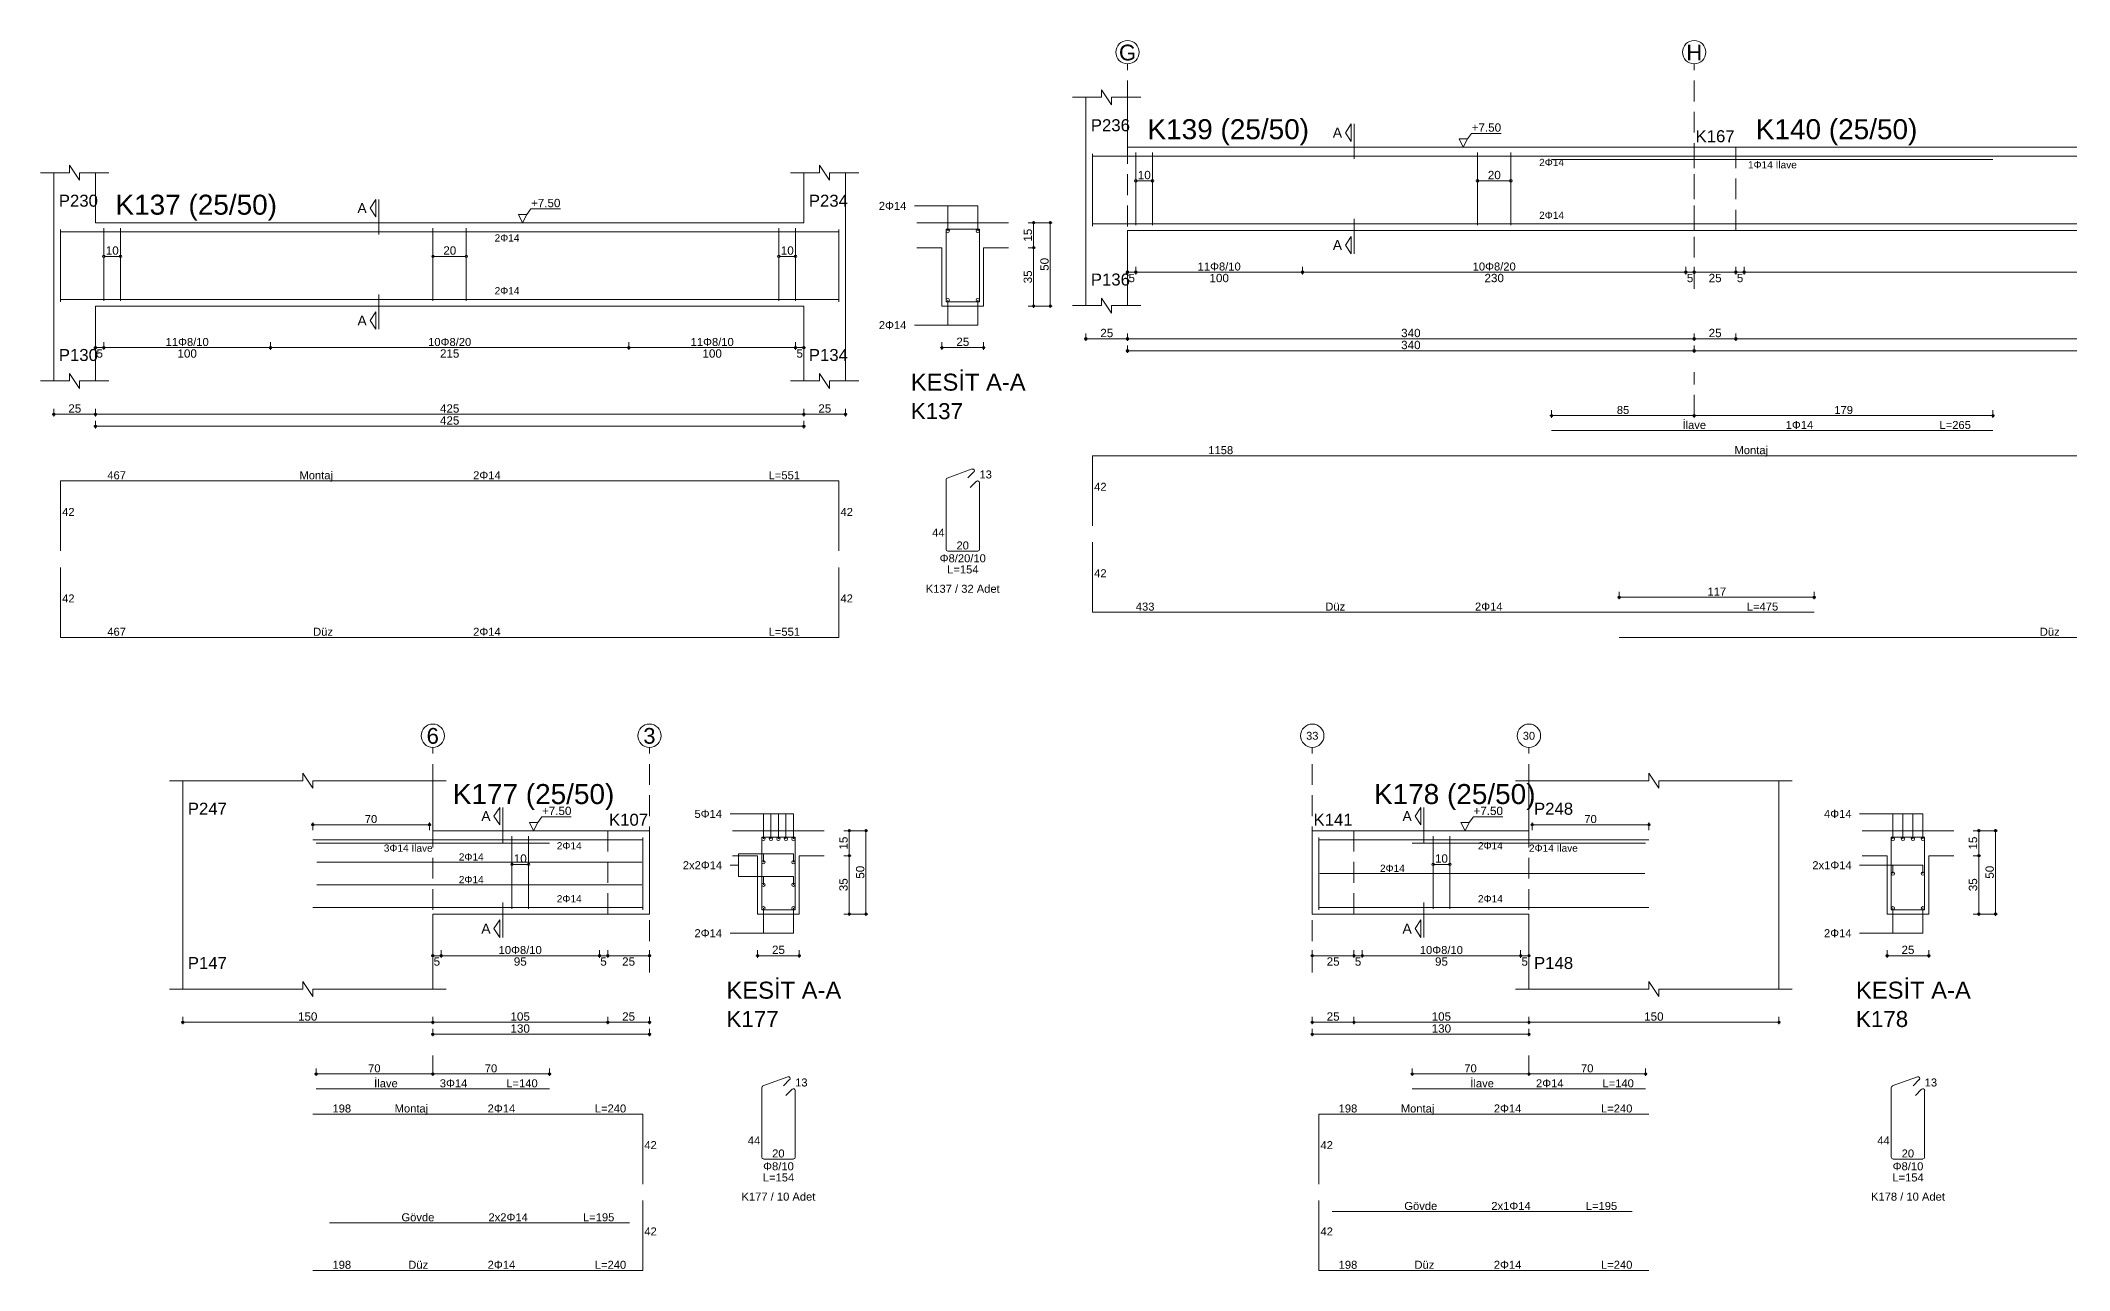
# Model space of a CAD drawing. Header units: millimetres. Extents: x 23801 to 80069, y 9628 to 14137.
# Drawn here: x 47790 to 49616, y 10797 to 11904 of the extents above; entities that cross this region are included whole.
import ezdxf

# ---------------------------------------------------------------- set-up
doc = ezdxf.new("R2010")
doc.units = ezdxf.units.MM
doc.linetypes.add('DASHDOT2', pattern=[12.7, 6.35, -3.175, 0, -3.175])
doc.linetypes.add('DASHED4', pattern=[18.75, 12.5, -6.25])
doc.layers.add('aks', color=251, linetype='DASHDOT2', lineweight=35)
for name, color, linetype in [('Donatı Topl. Uzun. Yazısı', 7, 'Continuous'), ('Donatı Uz. Yazısı', 7, 'Continuous'), ('Donatı Yazısı', 7, 'Continuous'), ('Donatı Çizgisi', 7, 'Continuous'), ('Kiriş', 7, 'Continuous'), ('Standart', 7, 'Continuous'), ('Ölçülendirme', 7, 'Continuous')]:
    doc.layers.add(name, color=color, linetype=linetype)
doc.styles.add('arial_1_18', font='arial.ttf', dxfattribs={"height": 0.2})

# ---------------------------------------------------------------- blocks, each defined once
blk = doc.blocks.new('IDE475Entity7407')
at = {"layer": 'Donatı Çizgisi', "color": 5, "linetype": 'Continuous', "lineweight": 5}
for points in [[(16754.1, 2039.3), (16754.1, 2082.7)], [(16780.1, 2039.9), (16780.1, 2083.5)], [(16790.1, 2039.9), (16790.1, 2083.5)], [(16977.6, 2039.9), (16977.6, 2083.5)], [(16997.6, 2039.9), (16997.6, 2083.5)], [(17185.1, 2039.9), (17185.1, 2083.5)], [(17195.1, 2039.9), (17195.1, 2083.5)], [(17221.1, 2039.3), (17221.1, 2082.7)], [(17285.5, 2039.2), (17285.5, 2082.8)], [(17285.5, 2082.8), (17305.5, 2082.8)], [(17305.5, 2039.2), (17305.5, 2082.8)], [(16754.1, 2081.3), (17221.1, 2081.3)], [(16754.1, 2040.7), (17221.1, 2040.7)], [(17285.5, 2039.2), (17305.5, 2039.2)], [(17286.1, 1933.4), (17301.2, 1938.9)], [(17298.6, 1933.6), (17302.2, 1937.2)], [(16754.1, 1889.7), (16754.1, 1931.7)], [(16754.1, 1931.7), (17221.1, 1931.7)], [(17221.1, 1889.7), (17221.1, 1931.7)], [(17285.5, 1890.6), (17285.5, 1932.5)], [(17300, 1927.7), (17303.7, 1931.5)], [(17305.5, 1890.6), (17305.5, 1930.7)], [(17286.5, 1889.6), (17304.5, 1889.6)], [(16754.1, 1837.8), (16754.1, 1879.8)], [(17221.1, 1837.8), (17221.1, 1879.8)], [(16754.1, 1837.8), (17221.1, 1837.8)]]:
    blk.add_lwpolyline(points, dxfattribs=at)
for centre in [(17286.5, 2081.8), (17304.5, 2081.8), (17286.5, 2040.2), (17304.5, 2040.2)]:
    blk.add_circle(centre, 1, dxfattribs=at)
for centre, start, end in [((17301.5, 1937.9), 315, 110), ((17286.5, 1932.5), 110, 180), ((17304.5, 1930.7), 0, 135), ((17286.5, 1890.6), 180, 270), ((17304.5, 1890.6), 270, 0)]:
    blk.add_arc(centre, 1.02, start, end, dxfattribs=at)
at = {"layer": 'Kiriş', "color": 1, "linetype": 'Continuous', "lineweight": 5}
for points in [[(16759.6, 2116.7), (16759.6, 2121.2)], [(16765.6, 2112.2), (16759.6, 2121.2)], [(17209.6, 2116.7), (17209.6, 2121.2)], [(17215.6, 2112.2), (17209.6, 2121.2)], [(16742.1, 2116.7), (16759.6, 2116.7)], [(16750.1, 1991.7), (16750.1, 2116.7)], [(16765.6, 2112.2), (16765.6, 2116.7)], [(16765.6, 2116.7), (16783.1, 2116.7)], [(16775.1, 2086.7), (16775.1, 2116.7)], [(17192.1, 2116.7), (17209.6, 2116.7)], [(17200.1, 2086.7), (17200.1, 2116.7)], [(17215.6, 2116.7), (17233.1, 2116.7)], [(17215.6, 2112.2), (17215.6, 2116.7)], [(17225.1, 1991.7), (17225.1, 2116.7)], [(16775.1, 2086.7), (17200.1, 2086.7)], [(17268, 2086.7), (17323, 2086.7)], [(17268, 2071.7), (17283, 2071.7)], [(17283, 2036.7), (17283, 2071.7)], [(17308, 2071.7), (17323, 2071.7)], [(17308, 2036.7), (17308, 2071.7)], [(16775.1, 2036.7), (17200.1, 2036.7)], [(16775.1, 1991.7), (16775.1, 2036.7)], [(17200.1, 1991.7), (17200.1, 2036.7)], [(17283, 2036.7), (17308, 2036.7)], [(16742.1, 1991.7), (16759.6, 1991.7)], [(16765.6, 1987.2), (16759.6, 1996.2)], [(16759.6, 1991.7), (16759.6, 1996.2)], [(16765.6, 1991.7), (16783.1, 1991.7)], [(16765.6, 1987.2), (16765.6, 1991.7)], [(17192.1, 1991.7), (17209.6, 1991.7)], [(17215.6, 1987.2), (17209.6, 1996.2)], [(17209.6, 1991.7), (17209.6, 1996.2)], [(17215.6, 1991.7), (17233.1, 1991.7)], [(17215.6, 1987.2), (17215.6, 1991.7)]]:
    blk.add_lwpolyline(points, dxfattribs=at)
at = {"layer": 'Ölçülendirme', "color": 1, "linetype": 'Continuous', "lineweight": 5}
for points in [[(16939.9, 2095.4), (16943.4, 2100.7)], [(16943.4, 2090.2), (16939.9, 2095.4)], [(16943.4, 2090.2), (16943.4, 2100.7)], [(16945.1, 2079.7), (16945.1, 2100.7)], [(17033.9, 2091.7), (17036.4, 2095)], [(17036.4, 2095), (17054.1, 2095)], [(17266.5, 2096.8), (17304.5, 2096.8)], [(17286.5, 2081.8), (17286.5, 2096.8)], [(17304.5, 2081.8), (17304.5, 2096.8)], [(17031.4, 2086.7), (17028.9, 2091.7)], [(17028.9, 2091.7), (17033.9, 2091.7)], [(17033.9, 2091.7), (17031.4, 2086.7)], [(17031.4, 2086.7), (17031.4, 2086.7)], [(17334.7, 2086.7), (17349.2, 2086.7)], [(17338, 2035.7), (17338, 2087.7)], [(17348, 2035.7), (17348, 2087.7)], [(17334.7, 2071.7), (17339.2, 2071.7)], [(16780.1, 2066.5), (16790.1, 2066.5)], [(16977.6, 2066.5), (16997.6, 2066.5)], [(17185.1, 2066.5), (17195.1, 2066.5)], [(16939.9, 2027.9), (16943.4, 2033.2)], [(16943.4, 2022.7), (16943.4, 2033.2)], [(16945.1, 2022.7), (16945.1, 2043.7)], [(17286.5, 2025.2), (17286.5, 2040.2)], [(17304.5, 2025.2), (17304.5, 2040.2)], [(17334.7, 2036.7), (17349.2, 2036.7)], [(16943.4, 2022.7), (16939.9, 2027.9)], [(17266.5, 2025.2), (17304.5, 2025.2)], [(16774.1, 2011.7), (17201.1, 2011.7)], [(16775.1, 2010.4), (16775.1, 2014.9)], [(16780.1, 2010.4), (16780.1, 2014.9)], [(16880.1, 2010.4), (16880.1, 2014.9)], [(17095.1, 2010.4), (17095.1, 2014.9)], [(17195.1, 2010.4), (17195.1, 2014.9)], [(17200.1, 2010.4), (17200.1, 2014.9)], [(17282, 2011.7), (17309, 2011.7)], [(17283, 2010.4), (17283, 2014.9)], [(17308, 2010.4), (17308, 2014.9)], [(16750.1, 1970.4), (16750.1, 1974.9)], [(16775.1, 1970.4), (16775.1, 1974.9)], [(17200.1, 1970.4), (17200.1, 1974.9)], [(17225.1, 1970.4), (17225.1, 1974.9)], [(16749.1, 1971.7), (17226.1, 1971.7)], [(16774.1, 1964.5), (17201.1, 1964.5)], [(16775.1, 1963.2), (16775.1, 1967.7)], [(17200.1, 1963.2), (17200.1, 1967.7)]]:
    blk.add_lwpolyline(points, dxfattribs=at)
for centre in [(17338, 2086.7), (17348, 2086.7), (17338, 2071.7), (16780.1, 2066.5), (16790.1, 2066.5), (16977.6, 2066.5), (16997.6, 2066.5), (17185.1, 2066.5), (17195.1, 2066.5), (17338, 2036.7), (17348, 2036.7), (16775.1, 2011.7), (16780.1, 2011.7), (16780.1, 2011.7), (16880.1, 2011.7), (16880.1, 2011.7), (17095.1, 2011.7), (17095.1, 2011.7), (17195.1, 2011.7), (17195.1, 2011.7), (17200.1, 2011.7), (17283, 2011.7), (17308, 2011.7), (16750.1, 1971.7), (16775.1, 1971.7), (16775.1, 1971.7), (17200.1, 1971.7), (17200.1, 1971.7), (17225.1, 1971.7), (16775.1, 1964.5), (17200.1, 1964.5)]:
    blk.add_circle(centre, 0.75, dxfattribs=at)
at = {"layer": 'Donatı Topl. Uzun. Yazısı', "color": 1, "linetype": 'Continuous', "lineweight": 5, "style": 'arial_1_18'}
for s, p in [('L=551', (17179, 1932.7)), ('L=154', (17286.1, 1876.2)), ('L=551', (17179, 1838.8))]:
    blk.add_text(s, height=4.8, dxfattribs=at).set_placement(p)
at = {"layer": 'Donatı Uz. Yazısı', "color": 1, "linetype": 'Continuous', "lineweight": 5, "style": 'arial_1_18'}
for s, p in [('467', (16782.2, 1932.7)), ('13', (17305.5, 1933.2)), ('42', (16755.1, 1910.7)), ('42', (17222.1, 1910.7)), ('44', (17277.1, 1898.3)), ('20', (17291.7, 1890.6)), ('42', (16755.1, 1858.8)), ('42', (17222.1, 1858.8)), ('467', (16782.2, 1838.8))]:
    blk.add_text(s, height=4.8, dxfattribs=at).set_placement(p)
at = {"layer": 'Donatı Yazısı', "color": 5, "linetype": 'Continuous', "lineweight": 5, "style": 'arial_1_18'}
for s, p in [('2Φ14', (17245.1, 2094.4)), ('2Φ14', (17245.1, 2022.8)), ('2Φ14', (17001.7, 1932.7)), ('Φ8/20/10', (17281.6, 1882.9)), ('K137 / 32 Adet', (17273.3, 1864.6)), ('2Φ14', (17001.7, 1838.8))]:
    blk.add_text(s, height=4.8, dxfattribs=at).set_placement(p)
for p in [(17014.6, 2075.4), (17014.6, 2043.7)]:
    blk.add_text('2Φ14', height=4.32, rotation=360, dxfattribs=at).set_placement(p)
at = {"layer": 'Donatı Yazısı', "color": 1, "linetype": 'Continuous', "lineweight": 5, "style": 'arial_1_18'}
for s, p in [('Montaj', (16897.5, 1932.7)), ('Düz', (16905.7, 1838.8))]:
    blk.add_text(s, height=4.8, dxfattribs=at).set_placement(p)
at = {"layer": 'Kiriş', "color": 1, "linetype": 'Continuous', "lineweight": 5, "style": 'arial_1_18'}
for s, height, p in [('P230', 7.2, (16753.1, 2096.3)), ('K137 (25/50)', 12, (16787.1, 2091.5)), ('P234', 7.2, (17203.1, 2096.3)), ('P130', 7.2, (16753.1, 2003.7)), ('P134', 7.2, (17203.1, 2003.7)), ('KESİT A-A', 10.2, (17264.3, 1985.9)), ('K137', 9.6, (17264.3, 1968.8))]:
    blk.add_text(s, height=height, dxfattribs=at).set_placement(p)
at = {"layer": 'Ölçülendirme', "color": 1, "linetype": 'Continuous', "lineweight": 5, "style": 'arial_1_18'}
for s, height, p in [('A', 5.95, (16932.3, 2092.5)), ('+7.50', 5, (17036.4, 2096)), ('A', 5.95, (16932.3, 2025)), ('5', 5, (16775.7, 2005.7)), ('100', 5, (16824.3, 2005.7)), ('215', 5, (16981.8, 2005.7)), ('100', 5, (17139.3, 2005.7)), ('5', 5, (17195.7, 2005.7)), ('25', 5, (17291.6, 2012.7)), ('25', 5, (16758.8, 1972.7)), ('425', 5, (16981.8, 1972.7)), ('25', 5, (17208.8, 1972.7)), ('425', 5, (16981.8, 1965.5))]:
    blk.add_text(s, height=height, dxfattribs=at).set_placement(p)
for s, rotation, p in [('15', 90, (17337, 2075.3)), ('10', 360, (16781.3, 2067.5)), ('20', 360, (16983.8, 2067.5)), ('10', 360, (17186.3, 2067.5)), ('35', 90, (17337, 2050.3)), ('50', 90, (17347, 2057.8))]:
    blk.add_text(s, height=5, rotation=rotation, dxfattribs=at).set_placement(p)
at = {"layer": 'Ölçülendirme', "color": 5, "linetype": 'Continuous', "lineweight": 5, "style": 'arial_1_18'}
for s, p in [('11Φ8/10', (16817.2, 2012.7)), ('10Φ8/20', (16974.7, 2012.7)), ('11Φ8/10', (17132.2, 2012.7))]:
    blk.add_text(s, height=4.8, dxfattribs=at).set_placement(p)
blk = doc.blocks.new('IDE475Entity7408')
at = {"layer": 'aks', "color": 30, "linetype": 'DASHED4', "lineweight": 5}
for points in [[(17394.3, 2047), (17394.3, 2182)], [(17734.3, 2047), (17734.3, 2182)], [(17734.3, 1970.9), (17734.3, 1997)]]:
    blk.add_lwpolyline(points, dxfattribs=at)
at = {"layer": 'aks', "color": 1, "linetype": 'Continuous', "lineweight": 5}
for centre in [(17394.3, 2189), (17734.3, 2189)]:
    blk.add_circle(centre, 7, dxfattribs=at)
at = {"layer": 'Donatı Çizgisi', "color": 5, "linetype": 'Continuous', "lineweight": 5}
for points in [[(17373.3, 2084.6), (17373.3, 2128)], [(17373.3, 2126.6), (19190.3, 2126.6)], [(17399.3, 2085.2), (17399.3, 2128.8)], [(17409.3, 2085.2), (17409.3, 2128.8)], [(17604.3, 2085.2), (17604.3, 2128.8)], [(17624.3, 2085.2), (17624.3, 2128.8)], [(17648.8, 2124.6), (17913.6, 2124.6)], [(17373.3, 2086), (19190.3, 2086)], [(17648.8, 1961.9), (17913.6, 1961.9)], [(17373.3, 1904.8), (17373.3, 1946.8)], [(17373.3, 1946.8), (18531.3, 1946.8)], [(17373.3, 1852.9), (17373.3, 1894.9)], [(17373.3, 1852.9), (17806.3, 1852.9)], [(17689.3, 1837.8), (18444.3, 1837.8)]]:
    blk.add_lwpolyline(points, dxfattribs=at)
at = {"layer": 'Kiriş', "color": 1, "linetype": 'Continuous', "lineweight": 5}
for points in [[(17361.3, 2162), (17378.8, 2162)], [(17369.3, 2037), (17369.3, 2162)], [(17378.8, 2162), (17378.8, 2166.5)], [(17384.8, 2157.5), (17378.8, 2166.5)], [(17384.8, 2157.5), (17384.8, 2162)], [(17384.8, 2162), (17402.3, 2162)], [(17394.3, 2132), (17394.3, 2162)], [(17394.3, 2132), (19194.3, 2132)], [(17394.3, 2082), (19194.3, 2082)], [(17394.3, 2037), (17394.3, 2082)], [(17361.3, 2037), (17378.8, 2037)], [(17384.8, 2032.5), (17378.8, 2041.5)], [(17378.8, 2037), (17378.8, 2041.5)], [(17384.8, 2037), (17402.3, 2037)], [(17384.8, 2032.5), (17384.8, 2037)]]:
    blk.add_lwpolyline(points, dxfattribs=at)
at = {"layer": 'Kiriş', "color": 1, "linetype": 'DASHED4', "lineweight": 5}
for points in [[(17734.3, 2082), (17734.3, 2132)], [(17759.3, 2082), (17759.3, 2132)]]:
    blk.add_lwpolyline(points, dxfattribs=at)
at = {"layer": 'Ölçülendirme', "color": 1, "linetype": 'Continuous', "lineweight": 5}
for points in [[(17525.1, 2140.7), (17528.6, 2146)], [(17528.6, 2135.5), (17528.6, 2146)], [(17530.3, 2125), (17530.3, 2146)], [(17528.6, 2135.5), (17525.1, 2140.7)], [(17595.8, 2132), (17593.3, 2137)], [(17593.3, 2137), (17598.3, 2137)], [(17598.3, 2137), (17595.8, 2132)], [(17595.8, 2132), (17595.8, 2132)], [(17598.3, 2137), (17600.8, 2140.3)], [(17600.8, 2140.3), (17618.5, 2140.3)], [(17399.3, 2111.8), (17409.3, 2111.8)], [(17604.3, 2111.8), (17624.3, 2111.8)], [(17530.3, 2068), (17530.3, 2089)], [(17525.1, 2073.2), (17528.6, 2078.5)], [(17528.6, 2068), (17525.1, 2073.2)], [(17528.6, 2068), (17528.6, 2078.5)], [(17394.3, 2055.7), (17394.3, 2060.2)], [(17399.3, 2055.7), (17399.3, 2060.2)], [(17499.3, 2055.7), (17499.3, 2060.2)], [(17729.3, 2055.7), (17729.3, 2060.2)], [(17734.3, 2055.7), (17734.3, 2060.2)], [(17759.3, 2055.7), (17759.3, 2060.2)], [(17764.3, 2055.7), (17764.3, 2060.2)], [(17393.3, 2057), (19195.3, 2057)], [(17368.3, 2017), (19195.3, 2017)], [(17369.3, 2015.7), (17369.3, 2020.2)], [(17393.3, 2009.8), (19195.3, 2009.8)], [(17394.3, 2015.7), (17394.3, 2020.2)], [(17394.3, 2008.5), (17394.3, 2013)], [(17734.3, 2015.7), (17734.3, 2020.2)], [(17734.3, 2008.5), (17734.3, 2013)], [(17759.3, 2015.7), (17759.3, 2020.2)], [(17648.8, 1969.6), (17648.8, 1974.1)], [(17734.3, 1969.6), (17734.3, 1974.1)], [(17734.3, 1969.6), (17734.3, 1974.1)], [(17913.6, 1969.6), (17913.6, 1974.1)], [(17647.8, 1970.9), (17735.3, 1970.9)], [(17733.3, 1970.9), (17914.6, 1970.9)], [(17689.3, 1860.7), (17689.3, 1865.2)], [(17806.3, 1860.7), (17806.3, 1865.2)], [(17688.3, 1861.9), (17807.3, 1861.9)]]:
    blk.add_lwpolyline(points, dxfattribs=at)
for centre in [(17399.3, 2111.8), (17409.3, 2111.8), (17604.3, 2111.8), (17624.3, 2111.8), (17394.3, 2057), (17399.3, 2057), (17399.3, 2057), (17499.3, 2057), (17499.3, 2057), (17729.3, 2057), (17729.3, 2057), (17734.3, 2057), (17734.3, 2057), (17759.3, 2057), (17759.3, 2057), (17764.3, 2057), (17764.3, 2057), (17369.3, 2017), (17394.3, 2017), (17394.3, 2017), (17394.3, 2009.8), (17734.3, 2017), (17734.3, 2017), (17734.3, 2009.8), (17734.3, 2009.8), (17759.3, 2017), (17759.3, 2017), (17648.8, 1970.9), (17734.3, 1970.9), (17734.3, 1970.9), (17913.6, 1970.9), (17689.3, 1861.9), (17806.3, 1861.9)]:
    blk.add_circle(centre, 0.75, dxfattribs=at)
at = {"layer": 'aks', "color": 1, "linetype": 'Continuous', "lineweight": 5, "style": 'arial_1_18'}
for s, p in [('G', (17389.2, 2184.1)), ('H', (17729.6, 2184.1))]:
    blk.add_text(s, height=9.45, dxfattribs=at).set_placement(p)
at = {"layer": 'Donatı Topl. Uzun. Yazısı', "color": 1, "linetype": 'Continuous', "lineweight": 5, "style": 'arial_1_18'}
for s, p in [('L=265', (17881.5, 1962.9)), ('L=475', (17765.9, 1853.9))]:
    blk.add_text(s, height=4.8, dxfattribs=at).set_placement(p)
at = {"layer": 'Donatı Uz. Yazısı', "color": 1, "linetype": 'Continuous', "lineweight": 5, "style": 'arial_1_18'}
for s, p in [('1158', (17442.8, 1947.8)), ('42', (17374.3, 1925.8)), ('42', (17374.3, 1873.9)), ('433', (17399.3, 1853.9))]:
    blk.add_text(s, height=4.8, dxfattribs=at).set_placement(p)
at = {"layer": 'Donatı Yazısı', "color": 5, "linetype": 'Continuous', "lineweight": 5, "style": 'arial_1_18'}
for p in [(17641.3, 2120.7), (17641.3, 2089)]:
    blk.add_text('2Φ14', height=4.32, rotation=360, dxfattribs=at).set_placement(p)
for s, height, p in [('1Φ14 İlave', 4.32, (17766.6, 2119.3)), ('1Φ14', 4.8, (17789.2, 1962.9)), ('2Φ14', 4.8, (17602.8, 1853.9))]:
    blk.add_text(s, height=height, dxfattribs=at).set_placement(p)
at = {"layer": 'Donatı Yazısı', "color": 1, "linetype": 'Continuous', "lineweight": 5, "style": 'arial_1_18'}
for s, p in [('İlave', (17727.3, 1962.9)), ('Montaj', (17758.5, 1947.8)), ('Düz', (17513, 1853.9)), ('Düz', (17941.7, 1838.8))]:
    blk.add_text(s, height=4.8, dxfattribs=at).set_placement(p)
at = {"layer": 'Kiriş', "color": 1, "linetype": 'Continuous', "lineweight": 5, "style": 'arial_1_18'}
for s, height, p in [('P236', 7.2, (17372.3, 2141.6)), ('K139 (25/50)', 12, (17406.3, 2136.8)), ('K140 (25/50)', 12, (17771.3, 2136.8)), ('K167', 7.2, (17735.1, 2135)), ('P136', 7.2, (17372.3, 2049))]:
    blk.add_text(s, height=height, dxfattribs=at).set_placement(p)
at = {"layer": 'Ölçülendirme', "color": 1, "linetype": 'Continuous', "lineweight": 5, "style": 'arial_1_18'}
for s, height, p in [('A', 5.95, (17517.5, 2137.8)), ('+7.50', 5, (17600.8, 2141.3)), ('A', 5.95, (17517.5, 2070.3)), ('5', 5, (17394.9, 2051)), ('100', 5, (17443.5, 2051)), ('230', 5, (17608.5, 2051)), ('5', 5, (17729.9, 2051)), ('25', 5, (17743, 2051)), ('5', 5, (17759.9, 2051)), ('25', 5, (17378, 2018)), ('340', 5, (17558.5, 2018)), ('25', 5, (17743, 2018)), ('340', 5, (17558.5, 2010.8))]:
    blk.add_text(s, height=height, dxfattribs=at).set_placement(p)
for s, p in [('10', (17400.5, 2112.8)), ('20', (17610.5, 2112.8))]:
    blk.add_text(s, height=5, rotation=360, dxfattribs=at).set_placement(p)
at = {"layer": 'Ölçülendirme', "color": 5, "linetype": 'Continuous', "lineweight": 5, "style": 'arial_1_18'}
for s, p in [('11Φ8/10', (17436.4, 2058)), ('10Φ8/20', (17601.4, 2058)), ('85', (17687.9, 1971.9)), ('179', (17818.4, 1971.9)), ('117', (17742.3, 1862.9))]:
    blk.add_text(s, height=4.8, dxfattribs=at).set_placement(p)
blk = doc.blocks.new('IDE475Entity7439')
at = {"layer": 'aks', "color": 30, "linetype": 'DASHED4', "lineweight": 5}
for points in [[(19426.5, 1648.6), (19426.5, 1783.6)], [(19556.5, 1648.6), (19556.5, 1783.6)], [(19426.5, 1587.6), (19426.5, 1598.6)]]:
    blk.add_lwpolyline(points, dxfattribs=at)
at = {"layer": 'aks', "color": 1, "linetype": 'Continuous', "lineweight": 5}
for centre in [(19426.5, 1790.6), (19556.5, 1790.6)]:
    blk.add_circle(centre, 7, dxfattribs=at)
at = {"layer": 'Donatı Çizgisi', "color": 5, "linetype": 'Continuous', "lineweight": 5}
for points in [[(19474, 1686.8), (19474, 1730.4)], [(19484, 1686.8), (19484, 1730.4)], [(19552.5, 1686.2), (19552.5, 1729.6)], [(19623.9, 1686.1), (19623.9, 1729.7)], [(19623.9, 1729.7), (19643.9, 1729.7)], [(19643.9, 1686.1), (19643.9, 1729.7)], [(19354.5, 1728.2), (19552.5, 1728.2)], [(19356.5, 1726.2), (19496.5, 1726.2)], [(19357, 1714.7), (19552, 1714.7)], [(19357, 1701.2), (19552, 1701.2)], [(19354.5, 1687.6), (19552.5, 1687.6)], [(19623.9, 1686.1), (19643.9, 1686.1)], [(19624.5, 1580.4), (19639.5, 1585.9)], [(19637, 1580.5), (19640.6, 1584.2)], [(19356.5, 1578.6), (19496.5, 1578.6)], [(19623.9, 1537.6), (19623.9, 1579.4)], [(19638.4, 1574.6), (19642.1, 1578.4)], [(19643.9, 1537.6), (19643.9, 1577.7)], [(19354.5, 1563.5), (19552.5, 1563.5)], [(19552.5, 1521.5), (19552.5, 1563.5)], [(19624.9, 1536.5), (19642.9, 1536.5)], [(19552.5, 1469.7), (19552.5, 1511.7)], [(19364.5, 1498.2), (19544.5, 1498.2)], [(19354.5, 1469.7), (19552.5, 1469.7)]]:
    blk.add_lwpolyline(points, dxfattribs=at)
for centre in [(19624.9, 1728.7), (19629.4, 1728.7), (19633.9, 1728.7), (19638.4, 1728.7), (19642.9, 1728.7), (19624.9, 1714.7), (19642.9, 1714.7), (19624.9, 1701.2), (19642.9, 1701.2), (19624.9, 1687.1), (19642.9, 1687.1)]:
    blk.add_circle(centre, 1, dxfattribs=at)
for centre, start, end in [((19639.9, 1584.9), 315, 110), ((19624.9, 1579.4), 110, 180), ((19642.9, 1577.7), 0, 135), ((19624.9, 1537.6), 180, 270), ((19642.9, 1537.6), 270, 0)]:
    blk.add_arc(centre, 1.02, start, end, dxfattribs=at)
at = {"layer": 'Kiriş', "color": 1, "linetype": 'Continuous', "lineweight": 5}
for points in [[(19348.5, 1763.6), (19348.5, 1768.1)], [(19354.5, 1759.1), (19348.5, 1768.1)], [(19268.5, 1763.6), (19348.5, 1763.6)], [(19276.5, 1638.6), (19276.5, 1763.6)], [(19354.5, 1759.1), (19354.5, 1763.6)], [(19354.5, 1763.6), (19434.5, 1763.6)], [(19426.5, 1733.6), (19426.5, 1763.6)], [(19426.5, 1733.6), (19556.5, 1733.6)], [(19556.5, 1683.6), (19556.5, 1733.6)], [(19606.4, 1733.6), (19661.4, 1733.6)], [(19606.4, 1718.6), (19621.4, 1718.6)], [(19621.4, 1683.6), (19621.4, 1718.6)], [(19646.4, 1718.6), (19661.4, 1718.6)], [(19646.4, 1683.6), (19646.4, 1718.6)], [(19426.5, 1683.6), (19556.5, 1683.6)], [(19426.5, 1638.6), (19426.5, 1683.6)], [(19621.4, 1683.6), (19646.4, 1683.6)], [(19268.5, 1638.6), (19348.5, 1638.6)], [(19354.5, 1634.1), (19348.5, 1643.1)], [(19348.5, 1638.6), (19348.5, 1643.1)], [(19354.5, 1638.6), (19434.5, 1638.6)], [(19354.5, 1634.1), (19354.5, 1638.6)]]:
    blk.add_lwpolyline(points, dxfattribs=at)
at = {"layer": 'Kiriş', "color": 1, "linetype": 'DASHED4', "lineweight": 5}
for points in [[(19531.5, 1683.6), (19531.5, 1733.6)], [(19556.5, 1683.6), (19556.5, 1733.6)]]:
    blk.add_lwpolyline(points, dxfattribs=at)
at = {"layer": 'Ölçülendirme', "color": 1, "linetype": 'Continuous', "lineweight": 5}
for points in [[(19463.2, 1742.4), (19466.7, 1747.6)], [(19466.7, 1737.1), (19463.2, 1742.4)], [(19466.7, 1737.1), (19466.7, 1747.6)], [(19468.5, 1726.6), (19468.5, 1747.6)], [(19489.5, 1738.6), (19492, 1742)], [(19492, 1742), (19509.6, 1742)], [(19604.9, 1743.7), (19642.9, 1743.7)], [(19624.9, 1728.7), (19624.9, 1743.7)], [(19629.4, 1728.7), (19629.4, 1743.7)], [(19633.9, 1728.7), (19633.9, 1743.7)], [(19638.4, 1728.7), (19638.4, 1743.7)], [(19642.9, 1728.7), (19642.9, 1743.7)], [(19353.5, 1737.2), (19425.5, 1737.2)], [(19354.5, 1734), (19354.5, 1738.5)], [(19424.5, 1734), (19424.5, 1738.5)], [(19487, 1733.6), (19484.5, 1738.6)], [(19484.5, 1738.6), (19489.5, 1738.6)], [(19489.5, 1738.6), (19487, 1733.6)], [(19487, 1733.6), (19487, 1733.6)], [(19673.1, 1733.6), (19687.6, 1733.6)], [(19676.4, 1682.6), (19676.4, 1734.6)], [(19686.4, 1682.6), (19686.4, 1734.6)], [(19609.9, 1719.7), (19642.9, 1719.7)], [(19609.9, 1706.2), (19609.9, 1719.7)], [(19624.9, 1714.7), (19624.9, 1719.7)], [(19642.9, 1714.7), (19642.9, 1719.7)], [(19673.1, 1718.6), (19677.6, 1718.6)], [(19474, 1713.4), (19484, 1713.4)], [(19604.9, 1712.9), (19609.9, 1712.9)], [(19609.9, 1706.2), (19642.9, 1706.2)], [(19624.9, 1701.2), (19624.9, 1706.2)], [(19642.9, 1701.2), (19642.9, 1706.2)], [(19463.2, 1674.9), (19466.7, 1680.1)], [(19466.7, 1669.6), (19466.7, 1680.1)], [(19468.5, 1669.6), (19468.5, 1690.6)], [(19624.9, 1672.1), (19624.9, 1687.1)], [(19642.9, 1672.1), (19642.9, 1687.1)], [(19673.1, 1683.6), (19687.6, 1683.6)], [(19466.7, 1669.6), (19463.2, 1674.9)], [(19604.9, 1672.1), (19642.9, 1672.1)], [(19425.5, 1658.6), (19557.5, 1658.6)], [(19426.5, 1657.4), (19426.5, 1661.9)], [(19431.5, 1657.4), (19431.5, 1661.9)], [(19526.5, 1657.4), (19526.5, 1661.9)], [(19531.5, 1657.4), (19531.5, 1661.9)], [(19556.5, 1657.4), (19556.5, 1661.9)], [(19620.4, 1658.6), (19647.4, 1658.6)], [(19621.4, 1657.4), (19621.4, 1661.9)], [(19646.4, 1657.4), (19646.4, 1661.9)], [(19276.5, 1617.4), (19276.5, 1621.9)], [(19426.5, 1617.4), (19426.5, 1621.9)], [(19531.5, 1617.4), (19531.5, 1621.9)], [(19556.5, 1617.4), (19556.5, 1621.9)], [(19275.5, 1618.6), (19557.5, 1618.6)], [(19425.5, 1611.4), (19557.5, 1611.4)], [(19426.5, 1610.2), (19426.5, 1614.7)], [(19556.5, 1610.2), (19556.5, 1614.7)], [(19355.5, 1587.6), (19427.5, 1587.6)], [(19356.5, 1586.4), (19356.5, 1590.9)], [(19425.5, 1587.6), (19497.5, 1587.6)], [(19426.5, 1586.4), (19426.5, 1590.9)], [(19426.5, 1586.4), (19426.5, 1590.9)], [(19496.5, 1586.4), (19496.5, 1590.9)]]:
    blk.add_lwpolyline(points, dxfattribs=at)
for centre in [(19354.5, 1737.2), (19424.5, 1737.2), (19676.4, 1733.6), (19686.4, 1733.6), (19676.4, 1718.6), (19474, 1713.4), (19484, 1713.4), (19676.4, 1683.6), (19686.4, 1683.6), (19426.5, 1658.6), (19431.5, 1658.6), (19431.5, 1658.6), (19526.5, 1658.6), (19526.5, 1658.6), (19531.5, 1658.6), (19531.5, 1658.6), (19556.5, 1658.6), (19621.4, 1658.6), (19646.4, 1658.6), (19276.5, 1618.6), (19426.5, 1618.6), (19426.5, 1618.6), (19531.5, 1618.6), (19531.5, 1618.6), (19556.5, 1618.6), (19426.5, 1611.4), (19556.5, 1611.4), (19356.5, 1587.6), (19426.5, 1587.6), (19426.5, 1587.6), (19496.5, 1587.6)]:
    blk.add_circle(centre, 0.75, dxfattribs=at)
at = {"layer": 'aks', "color": 1, "linetype": 'Continuous', "lineweight": 5, "style": 'arial_1_18'}
for s, p in [('6', (19422.8, 1785.8)), ('3', (19552.8, 1785.8))]:
    blk.add_text(s, height=9.45, dxfattribs=at).set_placement(p)
at = {"layer": 'Donatı Topl. Uzun. Yazısı', "color": 1, "linetype": 'Continuous', "lineweight": 5, "style": 'arial_1_18'}
for s, p in [('L=140', (19470.6, 1579.6)), ('L=240', (19523.7, 1564.5)), ('L=154', (19624.5, 1523.1)), ('L=195', (19516.6, 1499.2)), ('L=240', (19523.7, 1470.7))]:
    blk.add_text(s, height=4.8, dxfattribs=at).set_placement(p)
at = {"layer": 'Donatı Uz. Yazısı', "color": 1, "linetype": 'Continuous', "lineweight": 5, "style": 'arial_1_18'}
for s, p in [('13', (19643.9, 1580.1)), ('198', (19366.3, 1564.5)), ('42', (19553.4, 1542.5)), ('44', (19615.5, 1545.3)), ('20', (19630.1, 1537.5)), ('42', (19553.4, 1490.7)), ('198', (19366.3, 1470.7))]:
    blk.add_text(s, height=4.8, dxfattribs=at).set_placement(p)
at = {"layer": 'Donatı Yazısı', "color": 5, "linetype": 'Continuous', "lineweight": 5, "style": 'arial_1_18'}
for s, height, p in [('5Φ14', 4.8, (19583.5, 1741.3)), ('3Φ14 İlave', 4.32, (19397.1, 1721)), ('2x2Φ14', 4.8, (19576.5, 1710.5)), ('2Φ14', 4.8, (19583.5, 1669.7)), ('3Φ14', 4.8, (19430.7, 1579.6)), ('2Φ14', 4.8, (19459.4, 1564.5)), ('Φ8/10', 4.8, (19624.7, 1529.8)), ('K177 / 10 Adet', 4.8, (19611.7, 1511.6)), ('2x2Φ14', 4.8, (19459.9, 1499.2)), ('2Φ14', 4.8, (19459.4, 1470.7))]:
    blk.add_text(s, height=height, dxfattribs=at).set_placement(p)
for p in [(19442.1, 1715.7), (19500.9, 1722.4), (19442.1, 1702.1), (19500.9, 1690.6)]:
    blk.add_text('2Φ14', height=4.32, rotation=360, dxfattribs=at).set_placement(p)
at = {"layer": 'Donatı Yazısı', "color": 1, "linetype": 'Continuous', "lineweight": 5, "style": 'arial_1_18'}
for s, p in [('İlave', (19391.3, 1579.6)), ('Montaj', (19403.6, 1564.5)), ('Gövde', (19407.7, 1499.2)), ('Düz', (19411.8, 1470.7))]:
    blk.add_text(s, height=4.8, dxfattribs=at).set_placement(p)
at = {"layer": 'Kiriş', "color": 1, "linetype": 'Continuous', "lineweight": 5, "style": 'arial_1_18'}
for s, height, p in [('K177 (25/50)', 12, (19438.5, 1749.6)), ('P247', 7.2, (19279.5, 1743.2)), ('K107', 7.2, (19532.2, 1736.6)), ('P147', 7.2, (19279.5, 1650.6)), ('KESİT A-A', 10.2, (19602.7, 1632.8)), ('K177', 9.6, (19602.7, 1615.8))]:
    blk.add_text(s, height=height, dxfattribs=at).set_placement(p)
at = {"layer": 'Ölçülendirme', "color": 1, "linetype": 'Continuous', "lineweight": 5, "style": 'arial_1_18'}
for s, height, p in [('70', 4.8, (19385.7, 1738.2)), ('A', 5.95, (19455.6, 1739.4)), ('+7.50', 5, (19492, 1743)), ('A', 5.95, (19455.6, 1671.9)), ('5', 5, (19427, 1652.6)), ('95', 5, (19475.1, 1652.6)), ('5', 5, (19527, 1652.6)), ('25', 5, (19540.1, 1652.6)), ('25', 5, (19630, 1659.6)), ('150', 5, (19345.6, 1619.6)), ('105', 5, (19473.1, 1619.6)), ('25', 5, (19540.1, 1619.6)), ('130', 5, (19473.1, 1612.4))]:
    blk.add_text(s, height=height, dxfattribs=at).set_placement(p)
for s, rotation, p in [('15', 90, (19675.4, 1722.3)), ('10', 360, (19475.1, 1714.4)), ('35', 90, (19675.4, 1697.3)), ('50', 90, (19685.4, 1704.8))]:
    blk.add_text(s, height=5, rotation=rotation, dxfattribs=at).set_placement(p)
at = {"layer": 'Ölçülendirme', "color": 5, "linetype": 'Continuous', "lineweight": 5, "style": 'arial_1_18'}
for s, p in [('10Φ8/10', (19466, 1659.6)), ('70', (19387.7, 1588.6)), ('70', (19457.7, 1588.6))]:
    blk.add_text(s, height=4.8, dxfattribs=at).set_placement(p)
blk = doc.blocks.new('IDE475Entity7440')
at = {"layer": 'aks', "color": 30, "linetype": 'DASHED4', "lineweight": 5}
for points in [[(19954.2, 1648.6), (19954.2, 1783.6)], [(20084.2, 1648.6), (20084.2, 1783.6)], [(20084.2, 1587.6), (20084.2, 1598.6)]]:
    blk.add_lwpolyline(points, dxfattribs=at)
at = {"layer": 'aks', "color": 1, "linetype": 'Continuous', "lineweight": 5}
for centre in [(19954.2, 1790.6), (20084.2, 1790.6)]:
    blk.add_circle(centre, 7, dxfattribs=at)
at = {"layer": 'Donatı Çizgisi', "color": 5, "linetype": 'Continuous', "lineweight": 5}
for points in [[(19958.2, 1686.2), (19958.2, 1729.6)], [(20026.7, 1686.8), (20026.7, 1730.4)], [(20036.7, 1686.8), (20036.7, 1730.4)], [(20301.6, 1686.1), (20301.6, 1729.7)], [(20301.6, 1729.7), (20321.6, 1729.7)], [(20321.6, 1686.1), (20321.6, 1729.7)], [(19958.2, 1728.2), (20156.2, 1728.2)], [(20014.2, 1726.2), (20154.2, 1726.2)], [(19958.7, 1707.9), (20153.7, 1707.9)], [(19958.2, 1687.6), (20156.2, 1687.6)], [(20301.6, 1686.1), (20321.6, 1686.1)], [(20302.2, 1580.4), (20317.3, 1585.9)], [(20314.7, 1580.5), (20318.3, 1584.2)], [(20014.2, 1578.6), (20154.2, 1578.6)], [(20301.6, 1537.6), (20301.6, 1579.4)], [(20316.1, 1574.6), (20319.8, 1578.4)], [(20321.6, 1537.6), (20321.6, 1577.7)], [(19958.2, 1521.5), (19958.2, 1563.5)], [(19958.2, 1563.5), (20156.2, 1563.5)], [(20302.6, 1536.5), (20320.6, 1536.5)], [(19958.2, 1469.7), (19958.2, 1511.7)], [(19966.2, 1505), (20146.2, 1505)], [(19958.2, 1469.7), (20156.2, 1469.7)]]:
    blk.add_lwpolyline(points, dxfattribs=at)
for centre in [(20302.6, 1728.7), (20308.6, 1728.7), (20314.6, 1728.7), (20320.6, 1728.7), (20302.6, 1707.9), (20320.6, 1707.9), (20302.6, 1687.1), (20320.6, 1687.1)]:
    blk.add_circle(centre, 1, dxfattribs=at)
for centre, start, end in [((20317.6, 1584.9), 315, 110), ((20302.6, 1579.4), 110, 180), ((20320.6, 1577.7), 0, 135), ((20302.6, 1537.6), 180, 270), ((20320.6, 1537.6), 270, 0)]:
    blk.add_arc(centre, 1.02, start, end, dxfattribs=at)
at = {"layer": 'Kiriş', "color": 1, "linetype": 'Continuous', "lineweight": 5}
for points in [[(20156.2, 1763.6), (20156.2, 1768.1)], [(20162.2, 1759.1), (20156.2, 1768.1)], [(20076.2, 1763.6), (20156.2, 1763.6)], [(20084.2, 1733.6), (20084.2, 1763.6)], [(20162.2, 1759.1), (20162.2, 1763.6)], [(20162.2, 1763.6), (20242.2, 1763.6)], [(20234.2, 1638.6), (20234.2, 1763.6)], [(19954.2, 1683.6), (19954.2, 1733.6)], [(19954.2, 1733.6), (20084.2, 1733.6)], [(20284.1, 1733.6), (20339.1, 1733.6)], [(20284.1, 1718.6), (20299.1, 1718.6)], [(20299.1, 1683.6), (20299.1, 1718.6)], [(20324.1, 1718.6), (20339.1, 1718.6)], [(20324.1, 1683.6), (20324.1, 1718.6)], [(19954.2, 1683.6), (20084.2, 1683.6)], [(20084.2, 1638.6), (20084.2, 1683.6)], [(20299.1, 1683.6), (20324.1, 1683.6)], [(20076.2, 1638.6), (20156.2, 1638.6)], [(20162.2, 1634.1), (20156.2, 1643.1)], [(20156.2, 1638.6), (20156.2, 1643.1)], [(20162.2, 1638.6), (20242.2, 1638.6)], [(20162.2, 1634.1), (20162.2, 1638.6)]]:
    blk.add_lwpolyline(points, dxfattribs=at)
at = {"layer": 'Kiriş', "color": 1, "linetype": 'DASHED4', "lineweight": 5}
for points in [[(19954.2, 1683.6), (19954.2, 1733.6)], [(19979.2, 1683.6), (19979.2, 1733.6)]]:
    blk.add_lwpolyline(points, dxfattribs=at)
at = {"layer": 'Ölçülendirme', "color": 1, "linetype": 'Continuous', "lineweight": 5}
for points in [[(20015.9, 1742.4), (20019.4, 1747.6)], [(20019.4, 1737.1), (20015.9, 1742.4)], [(20019.4, 1737.1), (20019.4, 1747.6)], [(20021.2, 1726.6), (20021.2, 1747.6)], [(20048.4, 1738.6), (20050.9, 1742)], [(20050.9, 1742), (20068.6, 1742)], [(20282.6, 1743.7), (20320.6, 1743.7)], [(20302.6, 1728.7), (20302.6, 1743.7)], [(20308.6, 1728.7), (20308.6, 1743.7)], [(20314.6, 1728.7), (20314.6, 1743.7)], [(20320.6, 1728.7), (20320.6, 1743.7)], [(20045.9, 1733.6), (20043.4, 1738.6)], [(20043.4, 1738.6), (20048.4, 1738.6)], [(20048.4, 1738.6), (20045.9, 1733.6)], [(20045.9, 1733.6), (20045.9, 1733.6)], [(20085.2, 1737.2), (20157.2, 1737.2)], [(20086.2, 1734), (20086.2, 1738.5)], [(20156.2, 1734), (20156.2, 1738.5)], [(20350.8, 1733.6), (20365.3, 1733.6)], [(20354.1, 1682.6), (20354.1, 1734.6)], [(20364.1, 1682.6), (20364.1, 1734.6)], [(20350.8, 1718.6), (20355.3, 1718.6)], [(20026.7, 1713.4), (20036.7, 1713.4)], [(20282.6, 1712.9), (20320.6, 1712.9)], [(20302.6, 1707.9), (20302.6, 1712.9)], [(20320.6, 1707.9), (20320.6, 1712.9)], [(20015.9, 1674.9), (20019.4, 1680.1)], [(20019.4, 1669.6), (20019.4, 1680.1)], [(20021.2, 1669.6), (20021.2, 1690.6)], [(20302.6, 1672.1), (20302.6, 1687.1)], [(20320.6, 1672.1), (20320.6, 1687.1)], [(20350.8, 1683.6), (20365.3, 1683.6)], [(20019.4, 1669.6), (20015.9, 1674.9)], [(20282.6, 1672.1), (20320.6, 1672.1)], [(19953.2, 1658.6), (20085.2, 1658.6)], [(19954.2, 1657.4), (19954.2, 1661.9)], [(19979.2, 1657.4), (19979.2, 1661.9)], [(19984.2, 1657.4), (19984.2, 1661.9)], [(20079.2, 1657.4), (20079.2, 1661.9)], [(20084.2, 1657.4), (20084.2, 1661.9)], [(20298.1, 1658.6), (20325.1, 1658.6)], [(20299.1, 1657.4), (20299.1, 1661.9)], [(20324.1, 1657.4), (20324.1, 1661.9)], [(19954.2, 1617.4), (19954.2, 1621.9)], [(19979.2, 1617.4), (19979.2, 1621.9)], [(20084.2, 1617.4), (20084.2, 1621.9)], [(20234.2, 1617.4), (20234.2, 1621.9)], [(19953.2, 1618.6), (20235.2, 1618.6)], [(19953.2, 1611.4), (20085.2, 1611.4)], [(19954.2, 1610.2), (19954.2, 1614.7)], [(20084.2, 1610.2), (20084.2, 1614.7)], [(20013.2, 1587.6), (20085.2, 1587.6)], [(20014.2, 1586.4), (20014.2, 1590.9)], [(20083.2, 1587.6), (20155.2, 1587.6)], [(20084.2, 1586.4), (20084.2, 1590.9)], [(20084.2, 1586.4), (20084.2, 1590.9)], [(20154.2, 1586.4), (20154.2, 1590.9)]]:
    blk.add_lwpolyline(points, dxfattribs=at)
for centre in [(20086.2, 1737.2), (20156.2, 1737.2), (20354.1, 1733.6), (20364.1, 1733.6), (20354.1, 1718.6), (20026.7, 1713.4), (20036.7, 1713.4), (20354.1, 1683.6), (20364.1, 1683.6), (19954.2, 1658.6), (19979.2, 1658.6), (19979.2, 1658.6), (19984.2, 1658.6), (19984.2, 1658.6), (20079.2, 1658.6), (20079.2, 1658.6), (20084.2, 1658.6), (20299.1, 1658.6), (20324.1, 1658.6), (19954.2, 1618.6), (19979.2, 1618.6), (19979.2, 1618.6), (20084.2, 1618.6), (20084.2, 1618.6), (20234.2, 1618.6), (19954.2, 1611.4), (20084.2, 1611.4), (20014.2, 1587.6), (20084.2, 1587.6), (20084.2, 1587.6), (20154.2, 1587.6)]:
    blk.add_circle(centre, 0.75, dxfattribs=at)
at = {"layer": 'aks', "color": 1, "linetype": 'Continuous', "lineweight": 5, "style": 'arial_1_18'}
for s, p in [('33', (19950.5, 1788.2)), ('30', (20080.5, 1788.2))]:
    blk.add_text(s, height=4.73, dxfattribs=at).set_placement(p)
at = {"layer": 'Donatı Topl. Uzun. Yazısı', "color": 1, "linetype": 'Continuous', "lineweight": 5, "style": 'arial_1_18'}
for s, p in [('L=140', (20128.3, 1579.6)), ('L=240', (20127.4, 1564.5)), ('L=154', (20302.2, 1523.1)), ('L=195', (20118.3, 1506)), ('L=240', (20127.4, 1470.7))]:
    blk.add_text(s, height=4.8, dxfattribs=at).set_placement(p)
at = {"layer": 'Donatı Uz. Yazısı', "color": 1, "linetype": 'Continuous', "lineweight": 5, "style": 'arial_1_18'}
for s, p in [('13', (20321.6, 1580.1)), ('198', (19970, 1564.5)), ('42', (19959.1, 1542.5)), ('44', (20293.2, 1545.3)), ('20', (20307.8, 1537.5)), ('42', (19959.1, 1490.7)), ('198', (19970, 1470.7))]:
    blk.add_text(s, height=4.8, dxfattribs=at).set_placement(p)
at = {"layer": 'Donatı Yazısı', "color": 5, "linetype": 'Continuous', "lineweight": 5, "style": 'arial_1_18'}
for s, height, p in [('4Φ14', 4.8, (20261.2, 1741.3)), ('2Φ14 İlave', 4.32, (20084.2, 1721)), ('2x1Φ14', 4.8, (20254.2, 1710.5)), ('2Φ14', 4.8, (20261.2, 1669.7)), ('2Φ14', 4.8, (20088.4, 1579.6)), ('2Φ14', 4.8, (20063.1, 1564.5)), ('Φ8/10', 4.8, (20302.4, 1529.8)), ('2x1Φ14', 4.8, (20061.6, 1506)), ('K178 / 10 Adet', 4.8, (20289.4, 1511.6)), ('2Φ14', 4.8, (20063.1, 1470.7))]:
    blk.add_text(s, height=height, dxfattribs=at).set_placement(p)
for p in [(20053.6, 1722.4), (19994.8, 1708.9), (20053.6, 1690.6)]:
    blk.add_text('2Φ14', height=4.32, rotation=360, dxfattribs=at).set_placement(p)
at = {"layer": 'Donatı Yazısı', "color": 1, "linetype": 'Continuous', "lineweight": 5, "style": 'arial_1_18'}
for s, p in [('İlave', (20049, 1579.6)), ('Montaj', (20007.3, 1564.5)), ('Gövde', (20009.4, 1506)), ('Düz', (20015.5, 1470.7))]:
    blk.add_text(s, height=4.8, dxfattribs=at).set_placement(p)
at = {"layer": 'Kiriş', "color": 1, "linetype": 'Continuous', "lineweight": 5, "style": 'arial_1_18'}
for s, height, p in [('K178 (25/50)', 12, (19991.2, 1749.6)), ('K141', 7.2, (19954.9, 1736.6)), ('P248', 7.2, (20087.2, 1743.2)), ('P148', 7.2, (20087.2, 1650.6)), ('KESİT A-A', 10.2, (20280.4, 1632.8)), ('K178', 9.6, (20280.4, 1615.8))]:
    blk.add_text(s, height=height, dxfattribs=at).set_placement(p)
at = {"layer": 'Ölçülendirme', "color": 1, "linetype": 'Continuous', "lineweight": 5, "style": 'arial_1_18'}
for s, height, p in [('A', 5.95, (20008.3, 1739.4)), ('+7.50', 5, (20050.9, 1743)), ('70', 4.8, (20117.4, 1738.2)), ('A', 5.95, (20008.3, 1671.9)), ('25', 5, (19962.8, 1652.6)), ('5', 5, (19979.7, 1652.6)), ('95', 5, (20027.8, 1652.6)), ('5', 5, (20079.7, 1652.6)), ('25', 5, (20307.7, 1659.6)), ('25', 5, (19962.8, 1619.6)), ('105', 5, (20025.8, 1619.6)), ('150', 5, (20153.3, 1619.6)), ('130', 5, (20025.8, 1612.4))]:
    blk.add_text(s, height=height, dxfattribs=at).set_placement(p)
for s, rotation, p in [('15', 90, (20353.1, 1722.3)), ('10', 360, (20027.8, 1714.4)), ('35', 90, (20353.1, 1697.3)), ('50', 90, (20363.1, 1704.8))]:
    blk.add_text(s, height=5, rotation=rotation, dxfattribs=at).set_placement(p)
at = {"layer": 'Ölçülendirme', "color": 5, "linetype": 'Continuous', "lineweight": 5, "style": 'arial_1_18'}
for s, p in [('10Φ8/10', (20018.7, 1659.6)), ('70', (20045.4, 1588.6)), ('70', (20115.4, 1588.6))]:
    blk.add_text(s, height=4.8, dxfattribs=at).set_placement(p)

msp = doc.modelspace()

# ---------------------------------------------------------------- block references
at = {"layer": 'Standart', "xscale": 1.5, "yscale": 1.5, "zscale": 1.5}
for name, p in [('IDE475Entity7408', (22676.4, 8610)), ('IDE475Entity7407', (22676.4, 8610)), ('IDE475Entity7439', (19002.9, 8592.3)), ('IDE475Entity7440', (19002.9, 8592.3))]:
    msp.add_blockref(name, p, dxfattribs=at)

doc.saveas('drawing.dxf')
